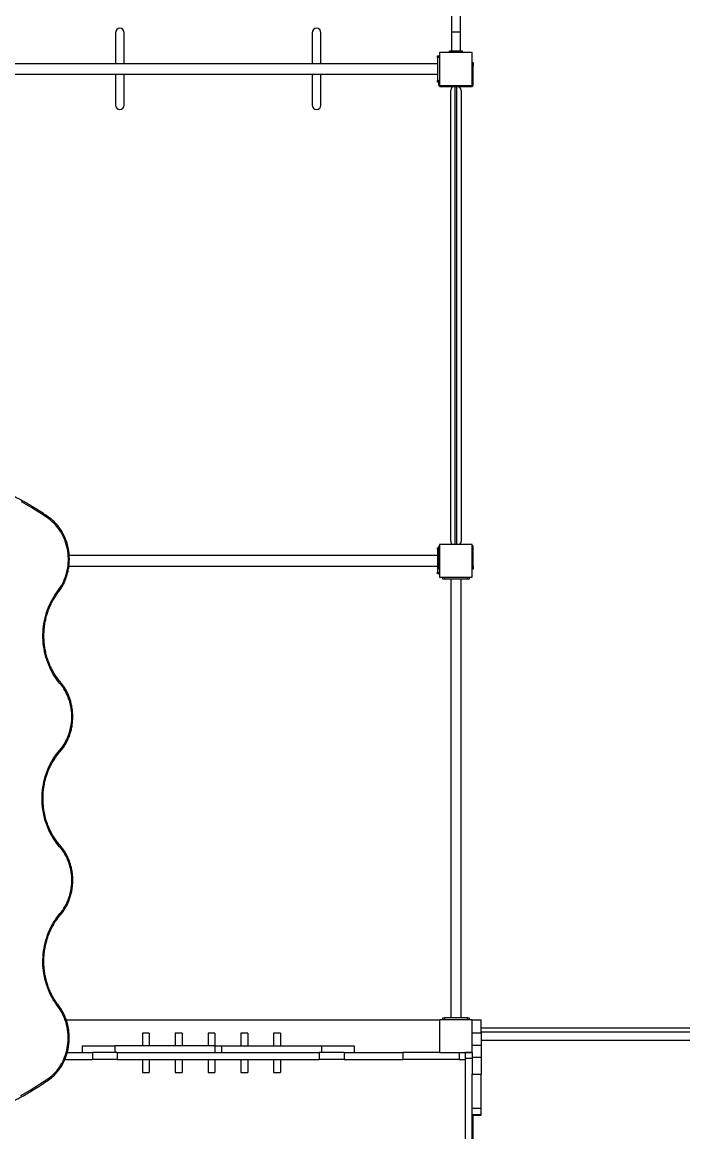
# Model space of a CAD drawing. Header units: millimetres. Extents: x -5839 to 7543, y -6363 to 7210.
# Drawn here: x 205 to 2219, y 1993 to 5377 of the extents above; entities that cross this region are included whole.
import ezdxf

# ---------------------------------------------------------------- set-up
doc = ezdxf.new("R2010")
doc.units = ezdxf.units.MM
for name, color, linetype in [('DIKOM_ОБЪЕКТ', 7, 'Continuous'), ('DIKOM_РАЗМЕР_ЗОНА', 7, 'Continuous'), ('DIKOM_РАЗМЕР_ОБЪЕКТА', 7, 'Continuous')]:
    doc.layers.add(name, color=color, linetype=linetype)
doc.styles.add('style1', font='arial.ttf', dxfattribs={"width": 0.8})
doc.dimstyles.new('1-50', dxfattribs={"dimtxt": 300, "dimasz": 200, "dimexe": 100, "dimexo": 0, "dimgap": 100, "dimtad": 1, "dimdec": 0, "dimtxsty": 'style1', "dimcen": 0, "dimclrd": 7, "dimclre": 7, "dimadec": 1, "dimazin": 2, "dimtfac": 1, "dimtdec": 0, "dimtmove": 0, "dimatfit": 3, "dimfxl": 0, "dimlwd": 25, "dimlwe": 18, "dimarcsym": 0})

# ---------------------------------------------------------------- blocks, each defined once
blk = doc.blocks.new('*D9')
at = {"layer": 'Defpoints', "color": 0, "transparency": 16777216}
for p in [(-4446.7, 5684.5), (1527.1, 5684.5), (1157.2, -2712.8)]:
    blk.add_point(p, dxfattribs=at)
at = {"layer": 'DIKOM_РАЗМЕР_ОБЪЕКТА', "color": 7, "lineweight": 18, "transparency": 16777216}
for p, q in [((1527.1, 5684.5), (-4546.7, 5684.5)), ((1157.2, -2712.8), (-4546.7, -2712.8))]:
    blk.add_line(p, q, dxfattribs=at)
at = {"layer": 'DIKOM_РАЗМЕР_ОБЪЕКТА', "color": 7, "lineweight": 25, "transparency": 16777216}
blk.add_line((-4446.7, -2512.8), (-4446.7, 5484.5), dxfattribs=at)
at = {"layer": 'DIKOM_РАЗМЕР_ОБЪЕКТА', "color": 7, "transparency": 16777216}
for points in [[(-4480, 5484.5), (-4413.4, 5484.5), (-4446.7, 5684.5)], [(-4480, -2512.8), (-4413.4, -2512.8), (-4446.7, -2712.8)]]:
    blk.add_solid(points, dxfattribs=at)
at = {"layer": 'DIKOM_РАЗМЕР_ОБЪЕКТА', "color": 0, "transparency": 16777216, "insert": (-4699.9, 2022.1), "char_height": 300, "attachment_point": 5, "rotation": 90, "style": 'style1'}
blk.add_mtext('8400', dxfattribs=at)
blk = doc.blocks.new('*D10')
at = {"layer": 'Defpoints', "color": 0, "transparency": 16777216}
for p in [(-539.6, 7210.2), (-5389, -4715.6), (1451.9, -4715.6)]:
    blk.add_point(p, dxfattribs=at)
at = {"layer": 'DIKOM_РАЗМЕР_ЗОНА', "color": 7, "lineweight": 18, "transparency": 16777216}
for p, q in [((-539.6, 7210.2), (-5489, 7210.2)), ((1451.9, -4715.6), (-5489, -4715.6))]:
    blk.add_line(p, q, dxfattribs=at)
at = {"layer": 'DIKOM_РАЗМЕР_ЗОНА', "color": 7, "lineweight": 25, "transparency": 16777216}
blk.add_line((-5389, 7010.2), (-5389, -4515.6), dxfattribs=at)
at = {"layer": 'DIKOM_РАЗМЕР_ЗОНА', "color": 7, "transparency": 16777216}
for points in [[(-5422.3, 7010.2), (-5355.6, 7010.2), (-5389, 7210.2)], [(-5422.3, -4515.6), (-5355.6, -4515.6), (-5389, -4715.6)]]:
    blk.add_solid(points, dxfattribs=at)
at = {"layer": 'DIKOM_РАЗМЕР_ЗОНА', "color": 0, "transparency": 16777216, "insert": (-5642.1, 2127.8), "char_height": 300, "attachment_point": 5, "rotation": 90, "style": 'style1'}
blk.add_mtext('11900', dxfattribs=at)
blk = doc.blocks.new('*D11')
at = {"layer": 'Defpoints', "color": 0, "transparency": 16777216}
for p in [(7543.4, 2834.4), (-3824.1, 2391.4), (-3824.1, -6263.5)]:
    blk.add_point(p, dxfattribs=at)
at = {"layer": 'DIKOM_РАЗМЕР_ЗОНА', "color": 7, "lineweight": 18, "transparency": 16777216}
for p, q in [((7543.4, 2834.4), (7543.4, -6363.5)), ((-3824.1, 2391.4), (-3824.1, -6363.5))]:
    blk.add_line(p, q, dxfattribs=at)
at = {"layer": 'DIKOM_РАЗМЕР_ЗОНА', "color": 7, "lineweight": 25, "transparency": 16777216}
blk.add_line((7343.4, -6263.5), (-3624.1, -6263.5), dxfattribs=at)
at = {"layer": 'DIKOM_РАЗМЕР_ЗОНА', "color": 7, "transparency": 16777216}
for points in [[(-3624.1, -6230.1), (-3624.1, -6296.8), (-3824.1, -6263.5)], [(7343.4, -6230.1), (7343.4, -6296.8), (7543.4, -6263.5)]]:
    blk.add_solid(points, dxfattribs=at)
at = {"layer": 'DIKOM_РАЗМЕР_ЗОНА', "color": 0, "transparency": 16777216, "insert": (981.3, -6010.3), "char_height": 300, "attachment_point": 5, "style": 'style1'}
blk.add_mtext('11400', dxfattribs=at)

msp = doc.modelspace()

# ---------------------------------------------------------------- linework, layer by layer
at = {"layer": 'DIKOM_ОБЪЕКТ', "color": 7, "linetype": 'Continuous', "lineweight": 15}
for p, q in [((1514, 5395.8), (1514, 5346.5)), ((1541, 5346.5), (1541, 5395.8)), ((489, 5345), (489, 5250.5)), ((516, 5250.5), (516, 5345)), ((1089, 5345), (1089, 5250.5)), ((1116, 5250.5), (1116, 5345)), ((1514, 5346.5), (1514, 5288.5)), ((1541, 5346.5), (1514, 5346.5)), ((1541, 5288.5), (1541, 5346.5)), ((1477.5, 5284.5), (1477.5, 5184.5)), ((1577.5, 5284.5), (1477.5, 5284.5)), ((1507.5, 5284.5), (1507.5, 5288.5)), ((1547.5, 5284.5), (1547.5, 5288.5)), ((1577.5, 5184.5), (1577.5, 5284.5)), ((1471.5, 5250.5), (133.5, 5250.5)), ((1471.5, 5274.5), (1477.5, 5274.5)), ((1471.5, 5269.5), (1471.5, 5274.5)), ((1471.5, 5269.5), (1471.5, 5199.5)), ((1477.5, 5269.5), (1471.5, 5269.5)), ((1577.5, 5254.5), (1580.5, 5254.5)), ((1580.5, 5254.5), (1580.5, 5244.5)), ((133.5, 5218.5), (1471.5, 5218.5)), ((489, 5218.5), (489, 5124)), ((516, 5124), (516, 5218.5)), ((1089, 5218.5), (1089, 5124)), ((1116, 5124), (1116, 5218.5)), ((1580.5, 5244.5), (1577.5, 5244.5)), ((1580.5, 5186.5), (1580.5, 5244.5)), ((1471.5, 5199.5), (1477.5, 5199.5)), ((1471.5, 5194.5), (1471.5, 5199.5)), ((1477.5, 5194.5), (1471.5, 5194.5)), ((1474.5, 5194.5), (1474.5, 5186.5)), ((1477.5, 5184.5), (1577.5, 5184.5)), ((1479.5, 5181.5), (1575.5, 5181.5)), ((1524.5, 5181.5), (1524.5, 3784.4)), ((1530.5, 3784.4), (1530.5, 5181.5)), ((1511.5, 3794.5), (1511.5, 5168.5)), ((1543.5, 5168.5), (1543.5, 3794.5)), ((1471.5, 3774.4), (1474.5, 3774.4)), ((1471.5, 3769.4), (1471.5, 3774.4)), ((1471.5, 3769.4), (1471.5, 3699.4)), ((1474.5, 3769.4), (1471.5, 3769.4)), ((1474.5, 3776.5), (1474.5, 3718.5)), ((1477.5, 3784.4), (1477.5, 3684.4)), ((1577.5, 3784.4), (1477.5, 3784.4)), ((1577.5, 3684.4), (1577.5, 3784.4)), ((1580.5, 3718.5), (1580.5, 3776.5)), ((1471.5, 3750.4), (348.2, 3750.4)), ((347.3, 3718.4), (1471.5, 3718.4)), ((1471.5, 3694.4), (1471.5, 3699.4)), ((1471.5, 3699.4), (1477.5, 3699.4)), ((1477.5, 3694.4), (1471.5, 3694.4)), ((1474.5, 3718.5), (1477.5, 3718.5)), ((1474.5, 3708.5), (1474.5, 3718.5)), ((1477.5, 3708.5), (1474.5, 3708.5)), ((1577.5, 3718.5), (1580.5, 3718.5)), ((1580.5, 3708.5), (1577.5, 3708.5)), ((1580.5, 3718.5), (1580.5, 3708.5)), ((1477.5, 3684.4), (1577.5, 3684.4)), ((1487.5, 3678.4), (1487.5, 3684.4)), ((1492.5, 3678.4), (1487.5, 3678.4)), ((1492.5, 3684.4), (1492.5, 3678.4)), ((1562.5, 3678.4), (1492.5, 3678.4)), ((1511.5, 3678.4), (1511.5, 2340.4)), ((1543.5, 2340.4), (1543.5, 3678.4)), ((1562.5, 3678.4), (1562.5, 3684.4)), ((1567.5, 3678.4), (1562.5, 3678.4)), ((1567.5, 3684.4), (1567.5, 3678.4)), ((1487.5, 2334.4), (1487.5, 2340.4)), ((1487.5, 2340.4), (1492.5, 2340.4)), ((1492.5, 2340.4), (1492.5, 2334.4)), ((1562.5, 2340.4), (1492.5, 2340.4)), ((1562.5, 2334.4), (1562.5, 2340.4)), ((1562.5, 2340.4), (1567.5, 2340.4)), ((1567.5, 2340.4), (1567.5, 2334.4)), ((339.1, 2334.4), (1477.5, 2334.4)), ((1477.5, 2334.4), (1477.5, 2234.4)), ((1577.5, 2334.4), (1477.5, 2334.4)), ((1577.5, 2334.4), (1604.5, 2334.4)), ((1577.5, 2234.4), (1577.5, 2334.4)), ((1604.5, 2294.4), (1604.5, 2334.4)), ((2675.6, 2309.4), (1604.5, 2309.4)), ((592.5, 2293.9), (571.5, 2293.9)), ((571.5, 2293.9), (571.5, 2268.5)), ((571.5, 2268.5), (571.5, 2255.4)), ((592.5, 2293.9), (592.5, 2268.5)), ((592.5, 2268.5), (592.5, 2255.4)), ((692.5, 2293.9), (671.5, 2293.9)), ((671.5, 2293.9), (671.5, 2268.5)), ((671.5, 2268.5), (671.5, 2255.4)), ((692.5, 2293.9), (692.5, 2268.5)), ((692.5, 2268.5), (692.5, 2255.4)), ((792.5, 2293.9), (771.5, 2293.9)), ((771.5, 2293.9), (771.5, 2268.5)), ((771.5, 2268.5), (771.5, 2255.4)), ((792.5, 2293.9), (792.5, 2268.5)), ((792.5, 2268.5), (792.5, 2255.4)), ((892.5, 2293.9), (871.5, 2293.9)), ((871.5, 2293.9), (871.5, 2268.5)), ((871.5, 2268.5), (871.5, 2255.4)), ((892.5, 2293.9), (892.5, 2268.5)), ((892.5, 2268.5), (892.5, 2255.4)), ((992.5, 2293.9), (971.5, 2293.9)), ((971.5, 2293.9), (971.5, 2268.5)), ((971.5, 2268.5), (971.5, 2255.4)), ((992.5, 2293.9), (992.5, 2268.5)), ((992.5, 2268.5), (992.5, 2255.4)), ((1577.5, 2294.4), (1604.5, 2294.4)), ((1604.5, 2297.9), (2673.5, 2297.9)), ((1604.5, 2294.4), (1604.5, 2257.5)), ((2673.5, 2270.9), (1604.5, 2270.9)), ((342.2, 2234.4), (418.7, 2234.4)), ((387.5, 2255.4), (387.5, 2234.4)), ((387.5, 2255.4), (487.5, 2255.4)), ((418.7, 2234.4), (418.7, 2213.4)), ((494.3, 2234.4), (418.7, 2234.4)), ((487.5, 2255.4), (487.5, 2234.4)), ((792.5, 2255.4), (487.5, 2255.4)), ((494.3, 2234.4), (494.3, 2213.4)), ((494.3, 2234.4), (1110.7, 2234.4)), ((792.5, 2255.4), (792.5, 2234.4)), ((792.5, 2255.4), (802.5, 2255.4)), ((802.5, 2255.4), (812.5, 2255.4)), ((812.5, 2255.4), (812.5, 2234.4)), ((812.5, 2255.4), (1117.5, 2255.4)), ((1110.7, 2234.4), (1110.7, 2213.4)), ((1186.3, 2234.4), (1110.7, 2234.4)), ((1117.5, 2255.4), (1117.5, 2234.4)), ((1117.5, 2255.4), (1217.5, 2255.4)), ((1186.3, 2234.4), (1186.3, 2213.4)), ((1186.3, 2234.4), (1366, 2234.4)), ((1217.5, 2255.4), (1217.5, 2234.4)), ((1366, 2234.4), (1366, 2213.4)), ((1477.5, 2234.4), (1366, 2234.4)), ((1477.5, 2234.4), (1577.5, 2234.4)), ((1537.6, 2234.4), (1537.6, 2213.4)), ((1577.5, 2234.3), (1556.5, 2234.3)), ((1556.5, 2216.1), (1556.5, 2234.3)), ((1562.5, 2234.4), (1562.5, 2234.3)), ((1577.5, 2257.5), (1604.5, 2257.5)), ((1577.5, 2234.4), (1577.5, 2220.8)), ((1604.5, 2257.5), (1604.5, 2220.8)), ((334.9, 2213.4), (418.7, 2213.4)), ((494.3, 2213.4), (418.7, 2213.4)), ((571.5, 2213.4), (571.5, 2173.9)), ((592.5, 2213.4), (592.5, 2173.9)), ((671.5, 2213.4), (671.5, 2173.9)), ((692.5, 2213.4), (692.5, 2173.9)), ((771.5, 2213.4), (771.5, 2173.9)), ((792.5, 2213.4), (792.5, 2173.9)), ((871.5, 2213.4), (871.5, 2173.9)), ((892.5, 2213.4), (892.5, 2173.9)), ((971.5, 2213.4), (971.5, 2173.9)), ((992.5, 2213.4), (992.5, 2173.9)), ((1186.3, 2213.4), (1110.7, 2213.4)), ((1186.3, 2213.4), (1366, 2213.4)), ((1537.6, 2213.4), (1366, 2213.4)), ((1537.6, 2213.4), (1556.5, 2213.4)), ((1577.5, 2216.1), (1556.5, 2216.1)), ((1556.5, 1971.8), (1556.5, 2216.1)), ((1577.5, 2220.8), (1604.5, 2220.8)), ((1577.5, 2220.8), (1577.5, 2168.5)), ((1604.5, 2220.8), (1604.5, 2168.5)), ((571.5, 2173.9), (592.5, 2173.9)), ((671.5, 2173.9), (692.5, 2173.9)), ((771.5, 2173.9), (792.5, 2173.9)), ((871.5, 2173.9), (892.5, 2173.9)), ((971.5, 2173.9), (992.5, 2173.9)), ((1577.5, 2168.5), (1604.5, 2168.5)), ((1577.5, 2165.2), (1577.5, 2168.5)), ((1577.5, 1971.8), (1577.5, 2168.5)), ((1604.5, 2065.3), (1604.5, 2168.5)), ((1577.5, 2065.3), (1604.5, 2065.3)), ((1604.5, 2045.7), (1604.5, 2065.3)), ((1577.5, 2045.7), (1604.5, 2045.7)), ((1577.5, 2043.4), (1604.5, 2043.4)), ((1579.1, 2043.4), (1579.1, 1933.7)), ((1604.5, 2043.4), (1604.5, 2045.7))]:
    msp.add_line(p, q, dxfattribs=at)
at = {"layer": 'DIKOM_ОБЪЕКТ', "color": 7, "linetype": 'Continuous', "lineweight": 15, "flags": 128}
for points in [[(1547.5, 5288.5), (1547.4, 5288.5), (1546.8, 5288.5), (1545.9, 5288.5), (1544.6, 5288.5), (1543.1, 5288.5), (1541.2, 5288.5), (1539.1, 5288.5), (1536.7, 5288.5), (1534.2, 5288.5), (1531.6, 5288.5), (1528.9, 5288.5), (1526.2, 5288.5), (1523.5, 5288.5), (1520.8, 5288.5), (1518.3, 5288.5), (1516, 5288.5), (1513.9, 5288.5), (1512, 5288.5), (1510.4, 5288.5), (1509.2, 5288.5), (1508.3, 5288.5), (1507.7, 5288.5), (1507.5, 5288.5)], [(286.1, 3861.9), (272.5, 3871.3), (258.8, 3880.4), (244.9, 3889.2), (230.8, 3897.7), (216.7, 3905.9), (202.4, 3913.8)], [(286.6, 3866.8), (286.7, 3866.6), (287, 3866.1), (287.1, 3865.5), (287.1, 3864.7), (286.9, 3863.8), (286.6, 3862.9), (286.1, 3861.9)], [(313.7, 3643), (317.8, 3648.5), (321.6, 3654.2), (325.2, 3660.1), (328.4, 3666.2), (331.5, 3672.5), (334.2, 3679), (336.7, 3685.6), (338.8, 3692.4), (340.7, 3699.3), (342.3, 3706.2), (343.6, 3713.3), (344.5, 3720.4), (345.2, 3727.6), (345.5, 3734.8), (345.6, 3742), (345.3, 3749.2), (344.7, 3756.3), (343.8, 3763.5), (342.6, 3770.5), (341.1, 3777.5), (339.3, 3784.4), (337.2, 3791.2), (334.8, 3797.9), (332.1, 3804.4), (329.1, 3810.7), (325.9, 3816.9), (322.4, 3822.8), (318.6, 3828.6), (314.6, 3834.1), (310.4, 3839.4), (305.9, 3844.5), (301.3, 3849.2), (296.4, 3853.7), (291.3, 3858), (286.1, 3861.9)], [(319.9, 3360.4), (314.7, 3366.7), (309.8, 3373.2), (305.1, 3379.9), (300.7, 3386.9), (296.5, 3394.1), (292.6, 3401.5), (288.9, 3409), (285.6, 3416.7), (282.5, 3424.6), (279.7, 3432.7), (277.2, 3440.8), (275, 3449.1), (273.1, 3457.5), (271.5, 3465.9), (270.2, 3474.4), (269.2, 3483), (268.6, 3491.6), (268.2, 3500.3), (268.2, 3508.9), (268.5, 3517.6), (269.1, 3526.2), (270, 3534.8), (271.2, 3543.3), (272.7, 3551.8), (274.6, 3560.2), (276.7, 3568.5), (279.2, 3576.7), (281.9, 3584.7), (284.9, 3592.6), (288.2, 3600.4), (291.8, 3608), (295.7, 3615.4), (299.8, 3622.6), (304.2, 3629.6), (308.9, 3636.4), (313.7, 3643)], [(315.5, 3639.3), (315.6, 3639.7), (315.6, 3640.2), (315.4, 3640.8), (315, 3641.5), (314.4, 3642.2), (313.7, 3643)], [(318.8, 3156.3), (323.2, 3161.6), (327.4, 3167.1), (331.3, 3172.8), (334.9, 3178.8), (338.3, 3185), (341.5, 3191.3), (344.3, 3197.9), (346.8, 3204.6), (349.1, 3211.4), (351, 3218.4), (352.6, 3225.5), (354, 3232.6), (355, 3239.8), (355.7, 3247.1), (356, 3254.4), (356.1, 3261.7), (355.8, 3269), (355.2, 3276.3), (354.2, 3283.6), (353, 3290.7), (351.5, 3297.8), (349.6, 3304.8), (347.4, 3311.7), (345, 3318.4), (342.2, 3325), (339.1, 3331.4), (335.8, 3337.7), (332.2, 3343.7), (328.4, 3349.5), (324.3, 3355.1), (319.9, 3360.4)], [(321.5, 3364.3), (321.5, 3364.3), (321.6, 3363.9), (321.6, 3363.4), (321.5, 3362.8), (321.1, 3362), (320.6, 3361.2), (319.9, 3360.4)], [(318.8, 2862.4), (313.6, 2868.6), (308.6, 2875), (303.9, 2881.7), (299.4, 2888.5), (295.1, 2895.6), (291.1, 2902.9), (287.4, 2910.3), (284, 2918), (280.8, 2925.8), (277.9, 2933.7), (275.3, 2941.8), (273, 2950), (271, 2958.2), (269.3, 2966.6), (267.9, 2975.1), (266.8, 2983.6), (266.1, 2992.2), (265.6, 3000.8), (265.4, 3009.4), (265.6, 3018), (266.1, 3026.6), (266.8, 3035.1), (267.9, 3043.6), (269.3, 3052.1), (271, 3060.5), (273, 3068.8), (275.3, 3077), (277.9, 3085), (280.8, 3093), (284, 3100.8), (287.4, 3108.4), (291.1, 3115.9), (295.1, 3123.1), (299.4, 3130.2), (303.9, 3137.1), (308.6, 3143.7), (313.6, 3150.1), (318.8, 3156.3)], [(320.3, 3152.3), (320.3, 3152.3), (320.5, 3152.7), (320.5, 3153.3), (320.3, 3153.9), (320, 3154.7), (319.4, 3155.5), (318.8, 3156.3)], [(320.3, 2866.4), (320.3, 2866.4), (320.5, 2866), (320.5, 2865.5), (320.3, 2864.8), (320, 2864.1), (319.5, 2863.3), (318.8, 2862.4)], [(319.8, 2658.2), (324.2, 2663.5), (328.3, 2669.1), (332.2, 2674.9), (335.8, 2680.9), (339.1, 2687.1), (342.2, 2693.5), (344.9, 2700.1), (347.4, 2706.9), (349.6, 2713.8), (351.5, 2720.8), (353, 2727.9), (354.3, 2735), (355.2, 2742.3), (355.8, 2749.6), (356.1, 2756.9), (356, 2764.2), (355.7, 2771.5), (355, 2778.8), (354, 2786), (352.7, 2793.2), (351.1, 2800.3), (349.1, 2807.3), (346.9, 2814.1), (344.3, 2820.8), (341.5, 2827.4), (338.4, 2833.7), (335, 2839.9), (331.3, 2845.9), (327.4, 2851.7), (323.2, 2857.2), (318.8, 2862.4)], [(313.4, 2375.5), (308.5, 2382), (303.9, 2388.8), (299.5, 2395.8), (295.4, 2403.1), (291.5, 2410.5), (287.9, 2418.1), (284.6, 2425.9), (281.6, 2433.8), (278.8, 2441.8), (276.4, 2450), (274.3, 2458.3), (272.4, 2466.7), (270.9, 2475.2), (269.7, 2483.7), (268.8, 2492.3), (268.2, 2501), (267.9, 2509.6), (268, 2518.3), (268.3, 2526.9), (269, 2535.6), (270, 2544.1), (271.3, 2552.7), (272.9, 2561.1), (274.8, 2569.5), (277, 2577.8), (279.5, 2585.9), (282.3, 2594), (285.4, 2601.8), (288.8, 2609.6), (292.4, 2617.1), (296.3, 2624.5), (300.5, 2631.7), (305, 2638.7), (309.7, 2645.4), (314.6, 2651.9), (319.8, 2658.2)], [(321.4, 2654.3), (321.4, 2654.3), (321.5, 2654.7), (321.5, 2655.2), (321.4, 2655.8), (321, 2656.6), (320.5, 2657.3), (319.8, 2658.2)], [(285.6, 2156.6), (290.9, 2160.5), (295.9, 2164.7), (300.8, 2169.2), (305.5, 2174), (310, 2179), (314.2, 2184.3), (318.2, 2189.8), (321.9, 2195.6), (325.4, 2201.6), (328.7, 2207.7), (331.7, 2214.1), (334.3, 2220.6), (336.8, 2227.2), (338.9, 2234), (340.7, 2240.9), (342.2, 2247.9), (343.4, 2254.9), (344.3, 2262.1), (344.9, 2269.3), (345.2, 2276.4), (345.2, 2283.7), (344.8, 2290.9), (344.2, 2298), (343.2, 2305.1), (341.9, 2312.2), (340.4, 2319.2), (338.5, 2326), (336.3, 2332.8), (333.9, 2339.4), (331.1, 2345.9), (328.1, 2352.2), (324.8, 2358.3), (321.3, 2364.3), (317.5, 2370), (313.4, 2375.5)], [(315.1, 2379.1), (315.3, 2378.8), (315.3, 2378.3), (315.1, 2377.7), (314.7, 2377), (314.1, 2376.2), (313.4, 2375.5)], [(494.3, 2213.4), (510.2, 2213.4), (526.2, 2213.4), (542.4, 2213.4), (558.6, 2213.4), (575, 2213.4), (591.5, 2213.4), (608, 2213.4), (624.6, 2213.4), (641.3, 2213.4), (658.1, 2213.4), (675, 2213.4), (691.9, 2213.4), (708.8, 2213.4), (725.8, 2213.4), (742.8, 2213.4), (759.9, 2213.4), (776.9, 2213.4), (794, 2213.4), (811.1, 2213.4), (828.2, 2213.4), (845.2, 2213.4), (862.3, 2213.4), (879.3, 2213.4), (896.3, 2213.4), (913.2, 2213.4), (930.1, 2213.4), (947, 2213.4), (963.7, 2213.4), (980.4, 2213.4), (997.1, 2213.4), (1013.6, 2213.4), (1030.1, 2213.4), (1046.4, 2213.4), (1062.7, 2213.4), (1078.8, 2213.4), (1094.8, 2213.4), (1110.7, 2213.4)], [(200.5, 2104), (215, 2111.9), (229.5, 2120.2), (243.7, 2128.8), (257.9, 2137.8), (271.8, 2147), (285.6, 2156.6)], [(286.1, 2151.7), (286.3, 2151.8), (286.6, 2152.3), (286.7, 2153), (286.6, 2153.7), (286.5, 2154.6), (286.1, 2155.6), (285.6, 2156.6)]]:
    msp.add_lwpolyline(points, dxfattribs=at)
at = {"layer": 'DIKOM_ОБЪЕКТ', "color": 7, "linetype": 'Continuous', "lineweight": 15}
for centre, radius, start, end in [((502.5, 5345), 13.5, 0, 180), ((1102.5, 5345), 13.5, 0, 180), ((1479.5, 5186.5), 5, 180, 270), ((1524.5, 5168.5), 13, 90, 180), ((1530.5, 5168.5), 13, 0, 90), ((1575.5, 5186.5), 5, 270, 0), ((502.5, 5124), 13.5, 180, 0), ((1102.5, 5124), 13.5, 180, 0), ((1524.5, 3794.5), 13, 180, 231.0405), ((1530.5, 3794.5), 13, 308.9595, 0), ((1479.5, 3776.5), 5, 113.5782, 180), ((1575.5, 3776.5), 5, 0, 66.4218)]:
    msp.add_arc(centre, radius, start, end, dxfattribs=at)
for points, knots in [([(286.6, 3866.8), (284.3, 3868.4), (277.7, 3873), (266.7, 3880.4), (253.6, 3889), (240.3, 3897.3), (226.9, 3905.3), (213.3, 3913), (199.6, 3920.5), (185.9, 3927.6), (172, 3934.5), (158, 3941.1), (143.9, 3947.4), (129.7, 3953.4), (115.4, 3959), (101, 3964.4), (86.6, 3969.5), (72.1, 3974.3), (57.5, 3978.8), (42.8, 3983), (28.1, 3986.8), (13.3, 3990.4), (-1.6, 3993.6), (-16.5, 3996.6), (-31.4, 3999.2), (-46.4, 4001.5), (-58.5, 4003.1), (-65.6, 4003.9), (-67.7, 4004.2)], [0, 0, 0, 0, 0.021171, 0.061267, 0.101363, 0.141457, 0.18155, 0.221642, 0.261733, 0.301822, 0.34191, 0.381997, 0.422083, 0.462167, 0.502251, 0.542333, 0.582414, 0.622494, 0.662573, 0.702651, 0.742728, 0.782804, 0.82288, 0.862954, 0.903028, 0.943101, 0.983173, 1, 1, 1, 1]), ([(315.5, 3639.3), (316.2, 3640.2), (318.2, 3642.9), (321.4, 3647.4), (325, 3653), (328.3, 3658.7), (331.4, 3664.6), (334.3, 3670.7), (336.9, 3676.9), (339.2, 3683.2), (341.4, 3689.7), (343.2, 3696.2), (344.8, 3702.9), (346.1, 3709.6), (347.1, 3716.4), (347.9, 3723.3), (348.4, 3730.1), (348.6, 3737), (348.6, 3743.9), (348.2, 3750.8), (347.6, 3757.7), (346.8, 3764.5), (345.6, 3771.3), (344.2, 3778), (342.5, 3784.6), (340.6, 3791.1), (338.3, 3797.5), (335.9, 3803.8), (333.2, 3810), (330.2, 3816), (327, 3821.8), (323.6, 3827.5), (319.9, 3833), (316.1, 3838.3), (312, 3843.3), (307.7, 3848.2), (303.2, 3852.8), (298.6, 3857.2), (293.8, 3861.3), (289.7, 3864.5), (287.3, 3866.2), (286.6, 3866.8)], [0, 0, 0, 0, 0.014083, 0.04039, 0.066701, 0.093019, 0.119343, 0.145672, 0.172005, 0.198342, 0.224683, 0.251026, 0.277372, 0.30372, 0.330069, 0.356421, 0.382773, 0.409126, 0.43548, 0.461835, 0.48819, 0.514545, 0.5409, 0.567255, 0.593609, 0.619962, 0.646314, 0.672664, 0.699013, 0.725358, 0.7517, 0.778038, 0.804371, 0.830699, 0.85702, 0.883335, 0.90964, 0.935937, 0.962224, 0.9885, 1, 1, 1, 1]), ([(321.5, 3364.3), (320.6, 3365.3), (318.2, 3368.2), (314.3, 3373.1), (309.9, 3379.1), (305.7, 3385.4), (301.7, 3391.8), (297.9, 3398.5), (294.3, 3405.2), (291, 3412.2), (288, 3419.3), (285.1, 3426.5), (282.6, 3433.9), (280.2, 3441.3), (278.2, 3448.9), (276.4, 3456.6), (274.8, 3464.3), (273.5, 3472.1), (272.5, 3480), (271.8, 3487.9), (271.3, 3495.8), (271.1, 3503.7), (271.2, 3511.7), (271.6, 3519.6), (272.2, 3527.5), (273.1, 3535.4), (274.2, 3543.2), (275.6, 3551), (277.3, 3558.7), (279.3, 3566.3), (281.5, 3573.8), (284, 3581.2), (286.7, 3588.5), (289.6, 3595.6), (292.8, 3602.6), (296.3, 3609.5), (300, 3616.2), (303.9, 3622.7), (308, 3629.1), (311.9, 3634.6), (314.4, 3637.9), (315.5, 3639.3)], [0, 0, 0, 0, 0.013611, 0.039808, 0.066003, 0.092192, 0.118378, 0.144559, 0.170737, 0.196913, 0.223085, 0.249255, 0.275423, 0.301589, 0.327754, 0.353917, 0.380079, 0.40624, 0.4324, 0.45856, 0.484719, 0.510877, 0.537036, 0.563194, 0.589352, 0.615509, 0.641667, 0.667825, 0.693983, 0.720141, 0.7463, 0.77246, 0.798621, 0.824783, 0.850947, 0.877112, 0.90328, 0.92945, 0.955623, 0.981799, 1, 1, 1, 1]), ([(320.3, 3152.3), (321, 3153.2), (323.2, 3155.7), (326.6, 3160), (330.5, 3165.3), (334.1, 3170.8), (337.6, 3176.4), (340.8, 3182.3), (343.7, 3188.3), (346.4, 3194.4), (348.9, 3200.7), (351.1, 3207.2), (353, 3213.7), (354.7, 3220.3), (356.1, 3227), (357.3, 3233.8), (358.1, 3240.6), (358.7, 3247.5), (359.1, 3254.3), (359.1, 3261.2), (358.9, 3268.1), (358.4, 3275), (357.6, 3281.8), (356.6, 3288.6), (355.2, 3295.4), (353.6, 3302), (351.8, 3308.6), (349.7, 3315), (347.3, 3321.4), (344.7, 3327.6), (341.8, 3333.6), (338.7, 3339.6), (335.4, 3345.3), (331.8, 3350.8), (328, 3356.2), (324.5, 3360.7), (322.3, 3363.3), (321.5, 3364.3)], [0, 0, 0, 0, 0.015669, 0.044914, 0.074165, 0.103426, 0.132693, 0.161968, 0.191249, 0.220534, 0.249824, 0.279119, 0.308416, 0.337717, 0.36702, 0.396325, 0.425632, 0.45494, 0.484249, 0.513559, 0.54287, 0.572182, 0.601494, 0.630805, 0.660117, 0.689428, 0.718738, 0.748047, 0.777354, 0.806659, 0.835961, 0.86526, 0.894554, 0.923844, 0.953128, 0.982405, 1, 1, 1, 1]), ([(320.3, 2866.4), (319.5, 2867.4), (317, 2870.2), (313.1, 2875.1), (308.6, 2881.1), (304.3, 2887.2), (300.2, 2893.6), (296.4, 2900.2), (292.7, 2906.9), (289.3, 2913.8), (286.2, 2920.9), (283.3, 2928.1), (280.6, 2935.4), (278.2, 2942.8), (276.1, 2950.4), (274.2, 2958), (272.6, 2965.7), (271.2, 2973.5), (270.1, 2981.3), (269.3, 2989.2), (268.7, 2997.1), (268.4, 3005.1), (268.4, 3013), (268.7, 3020.9), (269.2, 3028.8), (270, 3036.7), (271.1, 3044.6), (272.4, 3052.4), (274, 3060.1), (275.9, 3067.7), (278, 3075.3), (280.4, 3082.7), (283, 3090), (285.9, 3097.2), (289, 3104.3), (292.4, 3111.2), (296, 3118), (299.8, 3124.5), (303.9, 3130.9), (308.2, 3137.1), (312.6, 3143.1), (316.7, 3148.2), (319.3, 3151.2), (320.3, 3152.3)], [0, 0, 0, 0, 0.01296, 0.037907, 0.062852, 0.087792, 0.112728, 0.137659, 0.162588, 0.187513, 0.212436, 0.237356, 0.262274, 0.287191, 0.312105, 0.337019, 0.361932, 0.386843, 0.411754, 0.436663, 0.461573, 0.486482, 0.51139, 0.536299, 0.561207, 0.586115, 0.611022, 0.63593, 0.660839, 0.685747, 0.710656, 0.735566, 0.760476, 0.785388, 0.810301, 0.835215, 0.860133, 0.885051, 0.909973, 0.934897, 0.959826, 0.984758, 1, 1, 1, 1]), ([(321.4, 2654.3), (322.1, 2655.1), (324.3, 2657.7), (327.6, 2662), (331.4, 2667.3), (335, 2672.9), (338.4, 2678.6), (341.5, 2684.5), (344.4, 2690.5), (347.1, 2696.7), (349.5, 2703), (351.6, 2709.5), (353.5, 2716), (355.1, 2722.7), (356.5, 2729.4), (357.5, 2736.2), (358.3, 2743), (358.9, 2749.9), (359.1, 2756.8), (359.1, 2763.7), (358.8, 2770.5), (358.2, 2777.4), (357.4, 2784.2), (356.3, 2791), (354.9, 2797.7), (353.2, 2804.4), (351.3, 2810.9), (349.1, 2817.3), (346.7, 2823.6), (344, 2829.8), (341.1, 2835.8), (337.9, 2841.7), (334.5, 2847.4), (330.9, 2852.9), (327.1, 2858.2), (323.5, 2862.7), (321.2, 2865.4), (320.3, 2866.4)], [0, 0, 0, 0, 0.015652, 0.04487, 0.074095, 0.103327, 0.132568, 0.161815, 0.191067, 0.220325, 0.249587, 0.278852, 0.308121, 0.337393, 0.366667, 0.395943, 0.425221, 0.4545, 0.48378, 0.513061, 0.542343, 0.571625, 0.600907, 0.63019, 0.659472, 0.688753, 0.718034, 0.747313, 0.77659, 0.805865, 0.835137, 0.864405, 0.893669, 0.922928, 0.952181, 0.981427, 1, 1, 1, 1]), ([(315.1, 2379.1), (314.4, 2380.2), (312.1, 2383.2), (308.4, 2388.3), (304.2, 2394.6), (300.3, 2401.1), (296.6, 2407.8), (293.1, 2414.6), (289.9, 2421.6), (286.9, 2428.7), (284.1, 2436), (281.6, 2443.4), (279.3, 2450.9), (277.4, 2458.5), (275.6, 2466.2), (274.2, 2473.9), (273, 2481.8), (272, 2489.6), (271.4, 2497.5), (271, 2505.5), (270.8, 2513.4), (271, 2521.3), (271.4, 2529.3), (272.1, 2537.2), (273.1, 2545), (274.3, 2552.8), (275.8, 2560.6), (277.6, 2568.2), (279.6, 2575.8), (281.9, 2583.3), (284.4, 2590.7), (287.2, 2597.9), (290.2, 2605.1), (293.5, 2612), (297, 2618.8), (300.8, 2625.5), (304.7, 2632), (308.9, 2638.2), (313.3, 2644.3), (317.5, 2649.7), (320.2, 2652.9), (321.4, 2654.3)], [0, 0, 0, 0, 0.013605, 0.039779, 0.065951, 0.092119, 0.118282, 0.144444, 0.170601, 0.196756, 0.222909, 0.24906, 0.275209, 0.301357, 0.327504, 0.353649, 0.379793, 0.405937, 0.43208, 0.458223, 0.484365, 0.510506, 0.536647, 0.562789, 0.58893, 0.615071, 0.641213, 0.667354, 0.693497, 0.719639, 0.745783, 0.771928, 0.798074, 0.824221, 0.850371, 0.876523, 0.902677, 0.928835, 0.954996, 0.981161, 1, 1, 1, 1]), ([(286.1, 2151.7), (287, 2152.3), (289.6, 2154.2), (293.8, 2157.5), (298.6, 2161.6), (303.2, 2166), (307.7, 2170.7), (311.9, 2175.5), (316, 2180.6), (319.8, 2185.9), (323.5, 2191.4), (326.9, 2197.1), (330.1, 2203), (333, 2209), (335.7, 2215.1), (338.1, 2221.4), (340.3, 2227.8), (342.3, 2234.4), (343.9, 2241), (345.3, 2247.7), (346.5, 2254.5), (347.3, 2261.3), (347.9, 2268.2), (348.2, 2275.1), (348.3, 2282), (348, 2288.8), (347.5, 2295.7), (346.7, 2302.6), (345.6, 2309.3), (344.3, 2316.1), (342.7, 2322.7), (340.8, 2329.3), (338.7, 2335.7), (336.3, 2342.1), (333.7, 2348.3), (330.8, 2354.3), (327.7, 2360.2), (324.3, 2365.9), (320.7, 2371.5), (317.7, 2375.9), (315.7, 2378.4), (315.1, 2379.1)], [0, 0, 0, 0, 0.014105, 0.040347, 0.066597, 0.092859, 0.119131, 0.145412, 0.171703, 0.198003, 0.224309, 0.250623, 0.276943, 0.303268, 0.329598, 0.355932, 0.382269, 0.40861, 0.434953, 0.461297, 0.487645, 0.513993, 0.540343, 0.566694, 0.593046, 0.619398, 0.64575, 0.672104, 0.698456, 0.72481, 0.751161, 0.777513, 0.803863, 0.830212, 0.856559, 0.882903, 0.909244, 0.935581, 0.961914, 0.988242, 1, 1, 1, 1]), ([(-67.6, 2014.6), (-67.4, 2014.6), (-62.1, 2015.2), (-51.9, 2016.5), (-36.9, 2018.7), (-21.9, 2021.2), (-7, 2024), (7.8, 2027.2), (22.7, 2030.6), (37.4, 2034.4), (52.1, 2038.4), (66.7, 2042.8), (81.3, 2047.5), (95.8, 2052.4), (110.2, 2057.7), (124.5, 2063.3), (138.7, 2069.2), (152.8, 2075.3), (166.9, 2081.8), (180.8, 2088.6), (194.6, 2095.6), (208.3, 2103), (221.9, 2110.6), (235.4, 2118.5), (248.7, 2126.7), (261.9, 2135.2), (274.4, 2143.5), (282.4, 2149.1), (286.1, 2151.7)], [0, 0, 0, 0, 0.00186, 0.041999, 0.082139, 0.12228, 0.162421, 0.202563, 0.242705, 0.282848, 0.322992, 0.363137, 0.403283, 0.443429, 0.483577, 0.523726, 0.563875, 0.604026, 0.644178, 0.684332, 0.724486, 0.764641, 0.804798, 0.844956, 0.885115, 0.925275, 0.965437, 1, 1, 1, 1])]:
    msp.add_open_spline(points, degree=3, knots=knots, dxfattribs=at)

# ---------------------------------------------------------------- dimensions: what is measured, and where the dimension line sits
at = {"layer": 'DIKOM_РАЗМЕР_ЗОНА'}
for base, p1, p2, angle, text, picture, middle in [((-5389, -4715.6), (-539.6, 7210.2), (1451.9, -4715.6), 90, '11900', '*D10', (-5389, 2127.8)), ((-3824.1, -6263.5), (7543.4, 2834.4), (-3824.1, 2391.4), 180, '11400', '*D11', (981.3, -6263.5))]:
    dim = msp.add_linear_dim(base=base, p1=p1, p2=p2, angle=angle, text=text, dimstyle='1-50', dxfattribs=at)
    dim.commit()
    dim.dimension.update_dxf_attribs({"geometry": picture, "text_midpoint": middle, "dimtype": 160})
at = {"layer": 'DIKOM_РАЗМЕР_ОБЪЕКТА'}
dim = msp.add_linear_dim(base=(-4446.7, 5684.5), p1=(1157.2, -2712.8), p2=(1527.1, 5684.5), angle=90, text='8400', dimstyle='1-50', dxfattribs=at)
dim.commit()
dim.dimension.update_dxf_attribs({"geometry": '*D9', "text_midpoint": (-4446.7, 2022.1), "dimtype": 160})

doc.saveas('drawing.dxf')
